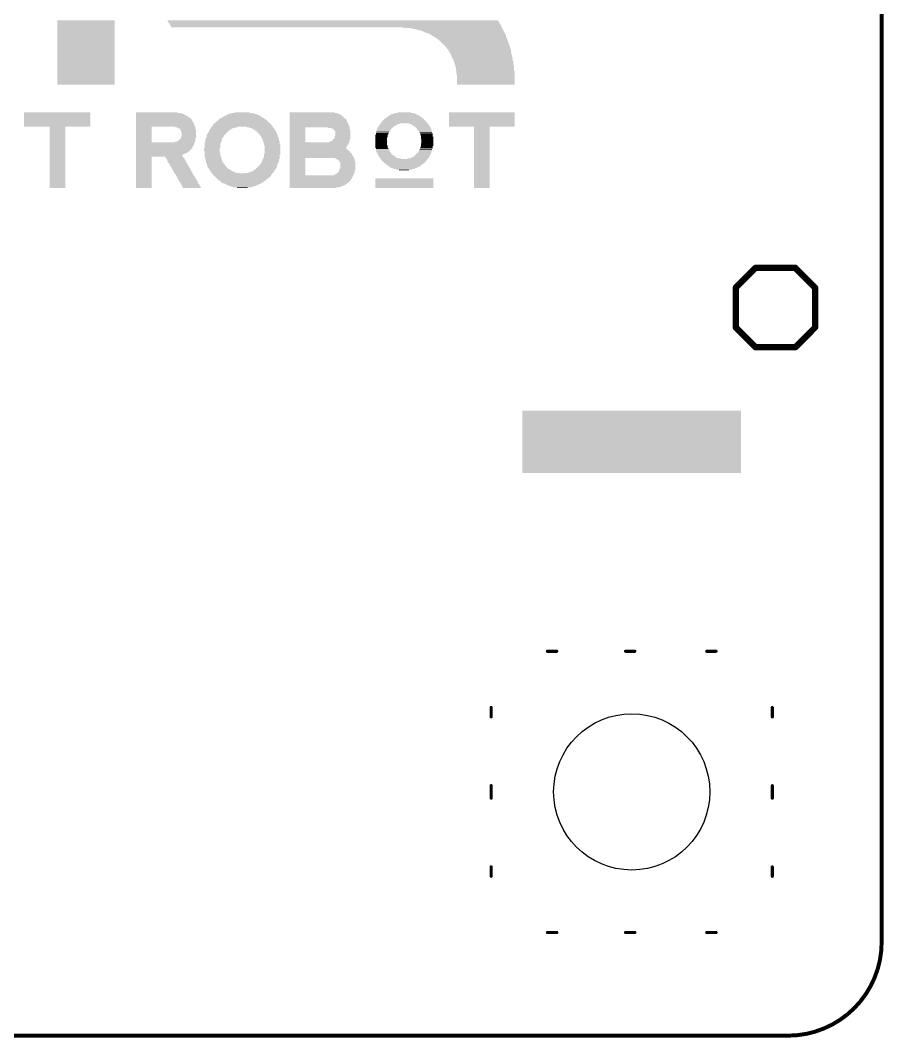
# Model space of a CAD drawing. Extents: x -0.1 to 54.1, y -0.1 to 65.1.
# Drawn here: x 26.43 to 54.06, y -0.06 to 32.49 of the extents above; entities that cross this region are included whole.
import ezdxf

# ---------------------------------------------------------------- set-up
doc = ezdxf.new("R2010")
doc.units = 0
doc.layers.add('20', color=31, linetype='CONTINUOUS')
doc.layers.add('21', color=253, linetype='CONTINUOUS')

# ---------------------------------------------------------------- blocks, each defined once
blk = doc.blocks.new('RECT')
blk.add_solid([(-0.5, -0.5), (0.5, -0.5), (-0.5, 0.5), (0.5, 0.5)])

msp = doc.modelspace()

# ---------------------------------------------------------------- linework, layer by layer
at = {"layer": '20', "const_width": 0.127}
for points in [[(54, 3), (54, 62)], [(3, 0), (51, 0)]]:
    msp.add_lwpolyline(points, dxfattribs=at)
at = {"layer": '20'}
for points, const_width in [([(51, 0, 0.4142), (54, 3)], 0.127), ([(54.0318, 3, 1), (53.9682, 3)], 0.0635), ([(53.9682, 3, 1), (54.0318, 3)], 0.0635), ([(51, 0.0318, 1), (51, -0.0318)], 0.0635), ([(51, -0.0318, 1), (51, 0.0318)], 0.0635)]:
    msp.add_lwpolyline(points, format="xyb", dxfattribs=dict(at, const_width=const_width))
msp.add_circle((46, 7.8), 2.5, dxfattribs=at)
at = {"layer": '21'}
for points, const_width in [([(49.965, 24.57), (49.33, 23.935)], 0.2032), ([(51.235, 24.57), (49.965, 24.57)], 0.2032), ([(51.87, 23.935), (51.235, 24.57)], 0.2032), ([(49.33, 23.935), (49.33, 22.665)], 0.2032), ([(51.87, 22.665), (51.87, 23.935)], 0.2032), ([(49.33, 22.665), (49.965, 22.03)], 0.2032), ([(51.235, 22.03), (51.87, 22.665)], 0.2032), ([(49.965, 22.03), (51.235, 22.03)], 0.2032), ([(43.6, 12.3), (43.3, 12.3)], 0.1), ([(46.1, 12.3), (45.8, 12.3)], 0.1), ([(48.7, 12.3), (48.4, 12.3)], 0.1), ([(41.5, 10.5), (41.5, 10.2)], 0.1), ([(50.5, 10.2), (50.5, 10.5)], 0.1), ([(41.5, 8), (41.5, 7.6)], 0.1), ([(50.5, 7.6), (50.5, 8)], 0.1), ([(41.5, 5.4), (41.5, 5.1)], 0.1), ([(50.5, 5.1), (50.5, 5.4)], 0.1), ([(43.3, 3.3), (43.6, 3.3)], 0.1), ([(45.8, 3.3), (46.1, 3.3)], 0.1), ([(48.7, 3.3), (48.4, 3.3)], 0.1)]:
    msp.add_lwpolyline(points, dxfattribs=dict(at, const_width=const_width))
for points, const_width in [([(49.965, 24.6208, 1), (49.965, 24.5192)], 0.1016), ([(50.0009, 24.5341, 1), (49.9291, 24.6059)], 0.1016), ([(51.2709, 24.6059, 1), (51.1991, 24.5341)], 0.1016), ([(51.235, 24.5192, 1), (51.235, 24.6208)], 0.1016), ([(49.3808, 23.935, 1), (49.2792, 23.935)], 0.1016), ([(49.2941, 23.9709, 1), (49.3659, 23.8991)], 0.1016), ([(51.9208, 23.935, 1), (51.8192, 23.935)], 0.1016), ([(51.8341, 23.8991, 1), (51.9059, 23.9709)], 0.1016), ([(49.3659, 22.7009, 1), (49.2941, 22.6291)], 0.1016), ([(49.2792, 22.665, 1), (49.3808, 22.665)], 0.1016), ([(51.8192, 22.665, 1), (51.9208, 22.665)], 0.1016), ([(51.9059, 22.6291, 1), (51.8341, 22.7009)], 0.1016), ([(49.965, 22.0808, 1), (49.965, 21.9792)], 0.1016), ([(49.9291, 21.9941, 1), (50.0009, 22.0659)], 0.1016), ([(51.1991, 22.0659, 1), (51.2709, 21.9941)], 0.1016), ([(51.235, 21.9792, 1), (51.235, 22.0808)], 0.1016), ([(43.3, 12.325, 1), (43.3, 12.275)], 0.05), ([(43.6, 12.275, 1), (43.6, 12.325)], 0.05), ([(45.8, 12.325, 1), (45.8, 12.275)], 0.05), ([(46.1, 12.275, 1), (46.1, 12.325)], 0.05), ([(48.4, 12.325, 1), (48.4, 12.275)], 0.05), ([(48.7, 12.275, 1), (48.7, 12.325)], 0.05), ([(41.525, 10.5, 1), (41.475, 10.5)], 0.05), ([(50.525, 10.5, 1), (50.475, 10.5)], 0.05), ([(41.475, 10.2, 1), (41.525, 10.2)], 0.05), ([(50.475, 10.2, 1), (50.525, 10.2)], 0.05), ([(41.525, 8, 1), (41.475, 8)], 0.05), ([(50.525, 8, 1), (50.475, 8)], 0.05), ([(41.475, 7.6, 1), (41.525, 7.6)], 0.05), ([(50.475, 7.6, 1), (50.525, 7.6)], 0.05), ([(41.525, 5.4, 1), (41.475, 5.4)], 0.05), ([(50.525, 5.4, 1), (50.475, 5.4)], 0.05), ([(41.475, 5.1, 1), (41.525, 5.1)], 0.05), ([(50.475, 5.1, 1), (50.525, 5.1)], 0.05), ([(43.3, 3.325, 1), (43.3, 3.275)], 0.05), ([(43.6, 3.275, 1), (43.6, 3.325)], 0.05), ([(45.8, 3.325, 1), (45.8, 3.275)], 0.05), ([(46.1, 3.275, 1), (46.1, 3.325)], 0.05), ([(48.4, 3.325, 1), (48.4, 3.275)], 0.05), ([(48.7, 3.275, 1), (48.7, 3.325)], 0.05)]:
    msp.add_lwpolyline(points, format="xyb", dxfattribs=dict(at, const_width=const_width))

# ---------------------------------------------------------------- block references
for p, xscale, yscale in [((28.53, 32.48), 1.84, 0.02), ((28.53, 32.46), 1.84, 0.02), ((28.53, 32.44), 1.84, 0.02), ((28.53, 32.42), 1.84, 0.02), ((28.53, 32.4), 1.84, 0.02), ((28.53, 32.38), 1.84, 0.02), ((28.53, 32.36), 1.84, 0.02), ((28.53, 32.34), 1.84, 0.02), ((28.53, 32.32), 1.84, 0.02), ((28.53, 32.3), 1.84, 0.02), ((28.53, 32.28), 1.84, 0.02), ((28.53, 32.26), 1.84, 0.02), ((28.53, 32.24), 1.84, 0.02), ((28.53, 32.22), 1.84, 0.02), ((36.43, 32.48), 10.56, 0.02), ((36.44, 32.46), 10.58, 0.02), ((36.46, 32.44), 10.58, 0.02), ((36.46, 32.42), 10.58, 0.02), ((36.48, 32.4), 10.58, 0.02), ((36.49, 32.38), 10.56, 0.02), ((36.5, 32.36), 10.58, 0.02), ((36.52, 32.34), 10.58, 0.02), ((36.52, 32.32), 10.58, 0.02), ((36.54, 32.3), 10.58, 0.02), ((36.54, 32.28), 10.58, 0.02), ((40.27, 32.26), 3.16, 0.02), ((40.37, 32.24), 2.96, 0.02), ((40.44, 32.22), 2.86, 0.02), ((28.53, 32.2), 1.84, 0.02), ((28.53, 32.18), 1.84, 0.02), ((28.53, 32.16), 1.84, 0.02), ((28.53, 32.14), 1.84, 0.02), ((28.53, 32.12), 1.84, 0.02), ((28.53, 32.1), 1.84, 0.02), ((28.53, 32.08), 1.84, 0.02), ((28.53, 32.06), 1.84, 0.02), ((28.53, 32.04), 1.84, 0.02), ((28.53, 32.02), 1.84, 0.02), ((28.53, 32), 1.84, 0.02), ((28.53, 31.98), 1.84, 0.02), ((28.53, 31.96), 1.84, 0.02), ((28.53, 31.94), 1.84, 0.02), ((28.53, 31.92), 1.84, 0.02), ((28.53, 31.9), 1.84, 0.02), ((40.48, 32.2), 2.78, 0.02), ((40.53, 32.18), 2.72, 0.02), ((40.57, 32.16), 2.64, 0.02), ((40.61, 32.14), 2.6, 0.02), ((40.63, 32.12), 2.56, 0.02), ((40.67, 32.1), 2.52, 0.02), ((40.69, 32.08), 2.48, 0.02), ((40.73, 32.06), 2.44, 0.02), ((40.75, 32.04), 2.4, 0.02), ((40.77, 32.02), 2.4, 0.02), ((40.79, 32), 2.36, 0.02), ((40.81, 31.98), 2.32, 0.02), ((40.84, 31.96), 2.3, 0.02), ((40.85, 31.94), 2.28, 0.02), ((40.88, 31.92), 2.26, 0.02), ((40.89, 31.9), 2.24, 0.02), ((28.53, 31.88), 1.84, 0.02), ((28.53, 31.86), 1.84, 0.02), ((28.53, 31.84), 1.84, 0.02), ((28.53, 31.82), 1.84, 0.02), ((28.53, 31.8), 1.84, 0.02), ((28.53, 31.78), 1.84, 0.02), ((28.53, 31.76), 1.84, 0.02), ((28.53, 31.74), 1.84, 0.02), ((28.53, 31.72), 1.84, 0.02), ((28.53, 31.7), 1.84, 0.02), ((28.53, 31.68), 1.84, 0.02), ((28.53, 31.66), 1.84, 0.02), ((28.53, 31.64), 1.84, 0.02), ((28.53, 31.62), 1.84, 0.02), ((28.53, 31.6), 1.84, 0.02), ((28.53, 31.58), 1.84, 0.02), ((40.9, 31.88), 2.22, 0.02), ((40.93, 31.86), 2.2, 0.02), ((40.94, 31.84), 2.18, 0.02), ((40.95, 31.82), 2.16, 0.02), ((40.97, 31.8), 2.16, 0.02), ((40.98, 31.78), 2.14, 0.02), ((40.99, 31.76), 2.12, 0.02), ((41.01, 31.74), 2.12, 0.02), ((41.02, 31.72), 2.1, 0.02), ((41.03, 31.7), 2.08, 0.02), ((41.05, 31.68), 2.08, 0.02), ((41.06, 31.66), 2.06, 0.02), ((41.07, 31.64), 2.04, 0.02), ((41.09, 31.62), 2.04, 0.02), ((41.1, 31.6), 2.02, 0.02), ((41.1, 31.58), 2.02, 0.02), ((28.53, 31.56), 1.84, 0.02), ((28.53, 31.54), 1.84, 0.02), ((28.53, 31.52), 1.84, 0.02), ((28.53, 31.5), 1.84, 0.02), ((28.53, 31.48), 1.84, 0.02), ((28.53, 31.46), 1.84, 0.02), ((28.53, 31.44), 1.84, 0.02), ((28.53, 31.42), 1.84, 0.02), ((28.53, 31.4), 1.84, 0.02), ((28.53, 31.38), 1.84, 0.02), ((28.53, 31.36), 1.84, 0.02), ((28.53, 31.34), 1.84, 0.02), ((28.53, 31.32), 1.84, 0.02), ((28.53, 31.3), 1.84, 0.02), ((28.53, 31.28), 1.84, 0.02), ((28.53, 31.26), 1.84, 0.02), ((41.12, 31.56), 2.02, 0.02), ((41.13, 31.54), 2, 0.02), ((41.13, 31.52), 2, 0.02), ((41.14, 31.5), 1.98, 0.02), ((41.16, 31.48), 1.98, 0.02), ((41.16, 31.46), 1.98, 0.02), ((41.17, 31.44), 1.96, 0.02), ((41.17, 31.42), 1.96, 0.02), ((41.18, 31.4), 1.94, 0.02), ((41.19, 31.38), 1.96, 0.02), ((41.2, 31.36), 1.94, 0.02), ((41.2, 31.34), 1.94, 0.02), ((41.21, 31.32), 1.92, 0.02), ((41.22, 31.3), 1.94, 0.02), ((41.23, 31.28), 1.92, 0.02), ((41.23, 31.26), 1.92, 0.02), ((28.53, 31.24), 1.84, 0.02), ((28.53, 31.22), 1.84, 0.02), ((28.53, 31.2), 1.84, 0.02), ((28.53, 31.18), 1.84, 0.02), ((28.53, 31.16), 1.84, 0.02), ((28.53, 31.14), 1.84, 0.02), ((28.53, 31.12), 1.84, 0.02), ((28.53, 31.1), 1.84, 0.02), ((28.53, 31.08), 1.84, 0.02), ((28.53, 31.06), 1.84, 0.02), ((28.53, 31.04), 1.84, 0.02), ((28.53, 31.02), 1.84, 0.02), ((28.53, 31), 1.84, 0.02), ((28.53, 30.98), 1.84, 0.02), ((28.53, 30.96), 1.84, 0.02), ((28.53, 30.94), 1.84, 0.02), ((28.53, 30.92), 1.84, 0.02), ((41.24, 31.24), 1.9, 0.02), ((41.24, 31.22), 1.9, 0.02), ((41.24, 31.2), 1.9, 0.02), ((41.26, 31.18), 1.9, 0.02), ((41.26, 31.16), 1.9, 0.02), ((41.26, 31.14), 1.9, 0.02), ((41.27, 31.12), 1.88, 0.02), ((41.27, 31.1), 1.88, 0.02), ((41.27, 31.08), 1.88, 0.02), ((41.28, 31.06), 1.86, 0.02), ((41.29, 31.04), 1.88, 0.02), ((41.29, 31.02), 1.88, 0.02), ((41.29, 31), 1.88, 0.02), ((41.3, 30.98), 1.86, 0.02), ((41.3, 30.96), 1.86, 0.02), ((41.3, 30.94), 1.86, 0.02), ((41.3, 30.92), 1.86, 0.02), ((28.53, 30.9), 1.84, 0.02), ((28.53, 30.88), 1.84, 0.02), ((28.53, 30.86), 1.84, 0.02), ((28.53, 30.84), 1.84, 0.02), ((28.53, 30.82), 1.84, 0.02), ((28.53, 30.8), 1.84, 0.02), ((28.53, 30.78), 1.84, 0.02), ((28.53, 30.76), 1.84, 0.02), ((28.53, 30.74), 1.84, 0.02), ((28.53, 30.72), 1.84, 0.02), ((28.53, 30.7), 1.84, 0.02), ((28.53, 30.68), 1.84, 0.02), ((28.53, 30.66), 1.84, 0.02), ((28.53, 30.64), 1.84, 0.02), ((28.53, 30.62), 1.84, 0.02), ((28.53, 30.6), 1.84, 0.02), ((41.3, 30.9), 1.86, 0.02), ((41.31, 30.88), 1.84, 0.02), ((41.32, 30.86), 1.86, 0.02), ((41.32, 30.84), 1.86, 0.02), ((41.32, 30.82), 1.86, 0.02), ((41.32, 30.8), 1.86, 0.02), ((41.32, 30.78), 1.86, 0.02), ((41.32, 30.76), 1.86, 0.02), ((41.33, 30.74), 1.84, 0.02), ((41.33, 30.72), 1.84, 0.02), ((41.33, 30.7), 1.84, 0.02), ((41.33, 30.68), 1.84, 0.02), ((41.33, 30.66), 1.84, 0.02), ((41.33, 30.64), 1.84, 0.02), ((41.33, 30.62), 1.84, 0.02), ((41.33, 30.6), 1.84, 0.02), ((28.53, 30.58), 1.84, 0.02), ((28.53, 30.56), 1.84, 0.02), ((28.53, 30.54), 1.84, 0.02), ((28.53, 30.52), 1.84, 0.02), ((28.53, 30.5), 1.84, 0.02), ((28.53, 30.48), 1.84, 0.02), ((28.53, 30.46), 1.84, 0.02), ((28.53, 30.44), 1.84, 0.02), ((41.33, 30.58), 1.84, 0.02), ((41.33, 30.56), 1.84, 0.02), ((41.33, 30.54), 1.84, 0.02), ((41.33, 30.52), 1.84, 0.02), ((41.33, 30.5), 1.84, 0.02), ((41.33, 30.48), 1.84, 0.02), ((41.33, 30.46), 1.84, 0.02), ((41.33, 30.44), 1.84, 0.02), ((27.61, 29.54), 2.12, 0.02), ((27.61, 29.52), 2.12, 0.02), ((27.61, 29.5), 2.12, 0.02), ((27.61, 29.48), 2.12, 0.02), ((27.61, 29.46), 2.12, 0.02), ((27.61, 29.44), 2.12, 0.02), ((27.61, 29.42), 2.12, 0.02), ((27.61, 29.4), 2.12, 0.02), ((27.61, 29.38), 2.12, 0.02), ((27.61, 29.36), 2.12, 0.02), ((27.61, 29.34), 2.12, 0.02), ((27.61, 29.32), 2.12, 0.02), ((27.61, 29.3), 2.12, 0.02), ((30.79, 29.54), 1.32, 0.02), ((30.84, 29.52), 1.42, 0.02), ((30.88, 29.5), 1.5, 0.02), ((30.9, 29.48), 1.54, 0.02), ((30.92, 29.46), 1.58, 0.02), ((30.94, 29.44), 1.62, 0.02), ((30.96, 29.42), 1.66, 0.02), ((30.97, 29.4), 1.68, 0.02), ((30.99, 29.38), 1.72, 0.02), ((31, 29.36), 1.74, 0.02), ((31.01, 29.34), 1.76, 0.02), ((31.02, 29.32), 1.78, 0.02), ((31.02, 29.3), 1.78, 0.02), ((33.54, 29.3), 1.54, 0.02), ((33.53, 29.32), 1.48, 0.02), ((33.53, 29.34), 1.44, 0.02), ((33.54, 29.36), 1.38, 0.02), ((33.53, 29.38), 1.32, 0.02), ((33.53, 29.4), 1.24, 0.02), ((33.54, 29.42), 1.18, 0.02), ((33.54, 29.44), 1.1, 0.02), ((33.54, 29.46), 1.02, 0.02), ((33.53, 29.48), 0.92, 0.02), ((33.53, 29.5), 0.8, 0.02), ((33.54, 29.52), 0.66, 0.02), ((33.53, 29.54), 0.48, 0.02), ((35.77, 29.54), 1.44, 0.02), ((35.81, 29.52), 1.52, 0.02), ((35.83, 29.5), 1.56, 0.02), ((35.85, 29.48), 1.6, 0.02), ((35.87, 29.46), 1.64, 0.02), ((35.89, 29.44), 1.68, 0.02), ((35.9, 29.42), 1.7, 0.02), ((35.91, 29.4), 1.72, 0.02), ((35.92, 29.38), 1.74, 0.02), ((35.93, 29.36), 1.76, 0.02), ((35.94, 29.34), 1.78, 0.02), ((35.95, 29.32), 1.8, 0.02), ((35.96, 29.3), 1.82, 0.02), ((38.71, 29.3), 1.32, 0.02), ((38.71, 29.32), 1.28, 0.02), ((38.71, 29.34), 1.24, 0.02), ((38.72, 29.36), 1.18, 0.02), ((38.72, 29.38), 1.14, 0.02), ((38.71, 29.4), 1.08, 0.02), ((38.72, 29.42), 1.02, 0.02), ((38.71, 29.44), 0.96, 0.02), ((38.71, 29.46), 0.88, 0.02), ((38.71, 29.48), 0.8, 0.02), ((38.72, 29.5), 0.7, 0.02), ((38.72, 29.52), 0.58, 0.02), ((38.72, 29.54), 0.42, 0.02), ((41.2, 29.54), 2.1, 0.02), ((41.2, 29.52), 2.1, 0.02), ((41.2, 29.5), 2.1, 0.02), ((41.2, 29.48), 2.1, 0.02), ((41.2, 29.46), 2.1, 0.02), ((41.2, 29.44), 2.1, 0.02), ((41.2, 29.42), 2.1, 0.02), ((41.2, 29.4), 2.1, 0.02), ((41.2, 29.38), 2.1, 0.02), ((41.2, 29.36), 2.1, 0.02), ((41.2, 29.34), 2.1, 0.02), ((41.2, 29.32), 2.1, 0.02), ((41.2, 29.3), 2.1, 0.02), ((27.61, 29.28), 2.12, 0.02), ((27.61, 29.26), 2.12, 0.02), ((27.61, 29.24), 2.12, 0.02), ((27.61, 29.22), 2.12, 0.02), ((27.61, 29.2), 2.12, 0.02), ((27.61, 29.18), 2.12, 0.02), ((27.61, 29.16), 2.12, 0.02), ((27.61, 29.14), 2.12, 0.02), ((27.61, 29.12), 2.12, 0.02), ((27.61, 29.1), 2.12, 0.02), ((27.62, 29.08), 0.5, 0.02), ((27.62, 29.06), 0.5, 0.02), ((27.62, 29.04), 0.5, 0.02), ((27.62, 29.02), 0.5, 0.02), ((27.62, 29), 0.5, 0.02), ((27.62, 28.98), 0.5, 0.02), ((31.03, 29.28), 1.8, 0.02), ((31.04, 29.26), 1.82, 0.02), ((31.04, 29.24), 1.82, 0.02), ((31.05, 29.22), 1.84, 0.02), ((31.06, 29.2), 1.86, 0.02), ((31.06, 29.18), 1.86, 0.02), ((31.06, 29.16), 1.86, 0.02), ((31.07, 29.14), 1.88, 0.02), ((31.07, 29.12), 1.88, 0.02), ((31.07, 29.1), 1.88, 0.02), ((30.38, 29.08), 0.5, 0.02), ((30.38, 29.06), 0.5, 0.02), ((30.38, 29.04), 0.5, 0.02), ((30.38, 29.02), 0.5, 0.02), ((30.38, 29), 0.5, 0.02), ((30.38, 28.98), 0.5, 0.02), ((31.71, 29.08), 0.64, 0.02), ((31.75, 29.06), 0.56, 0.02), ((31.76, 29.04), 0.54, 0.02), ((31.78, 29.02), 0.5, 0.02), ((31.79, 29), 0.48, 0.02), ((31.8, 28.98), 0.5, 0.02), ((32.83, 29), 0.68, 0.02), ((32.81, 28.98), 0.64, 0.02), ((32.86, 29.02), 0.7, 0.02), ((32.92, 29.06), 0.78, 0.02), ((32.89, 29.04), 0.72, 0.02), ((32.97, 29.08), 0.84, 0.02), ((33.54, 29.1), 1.94, 0.02), ((33.54, 29.12), 1.9, 0.02), ((33.53, 29.16), 1.84, 0.02), ((33.54, 29.14), 1.86, 0.02), ((33.53, 29.18), 1.8, 0.02), ((33.53, 29.2), 1.76, 0.02), ((33.53, 29.22), 1.72, 0.02), ((33.53, 29.24), 1.68, 0.02), ((33.53, 29.26), 1.64, 0.02), ((33.54, 29.28), 1.58, 0.02), ((34.09, 29.08), 0.84, 0.02), ((34.15, 29.06), 0.76, 0.02), ((34.18, 29.04), 0.74, 0.02), ((34.21, 29.02), 0.68, 0.02), ((34.23, 29), 0.68, 0.02), ((34.26, 28.98), 0.66, 0.02), ((35.96, 29.28), 1.82, 0.02), ((35.97, 29.26), 1.84, 0.02), ((35.97, 29.24), 1.84, 0.02), ((35.98, 29.22), 1.86, 0.02), ((35.98, 29.2), 1.86, 0.02), ((35.99, 29.18), 1.88, 0.02), ((35.99, 29.16), 1.88, 0.02), ((36, 29.14), 1.9, 0.02), ((36, 29.12), 1.9, 0.02), ((36, 29.1), 1.9, 0.02), ((36.01, 29.08), 1.92, 0.02), ((35.3, 29.06), 0.5, 0.02), ((35.3, 29.04), 0.5, 0.02), ((35.3, 29.02), 0.5, 0.02), ((35.3, 29), 0.5, 0.02), ((35.3, 28.98), 0.5, 0.02), ((36.62, 29.06), 0.7, 0.02), ((36.67, 29.04), 0.6, 0.02), ((36.7, 29.02), 0.54, 0.02), ((36.71, 29), 0.52, 0.02), ((36.73, 28.98), 0.52, 0.02), ((38.08, 29.02), 0.46, 0.02), ((38.07, 29), 0.44, 0.02), ((38.06, 28.98), 0.42, 0.02), ((38.11, 29.06), 0.48, 0.02), ((38.1, 29.04), 0.46, 0.02), ((38.14, 29.1), 0.5, 0.02), ((38.13, 29.08), 0.48, 0.02), ((38.17, 29.12), 0.52, 0.02), ((38.22, 29.16), 0.58, 0.02), ((38.2, 29.14), 0.54, 0.02), ((38.26, 29.18), 0.62, 0.02), ((38.72, 29.2), 1.5, 0.02), ((38.71, 29.24), 1.44, 0.02), ((38.72, 29.22), 1.46, 0.02), ((38.71, 29.26), 1.4, 0.02), ((38.71, 29.28), 1.36, 0.02), ((39.17, 29.18), 0.6, 0.02), ((39.21, 29.16), 0.56, 0.02), ((39.24, 29.14), 0.54, 0.02), ((39.26, 29.12), 0.5, 0.02), ((39.28, 29.1), 0.5, 0.02), ((39.31, 29.08), 0.48, 0.02), ((39.32, 29.06), 0.46, 0.02), ((39.34, 29.04), 0.46, 0.02), ((39.35, 29.02), 0.44, 0.02), ((39.36, 29), 0.46, 0.02), ((39.37, 28.98), 0.44, 0.02), ((41.2, 29.28), 2.1, 0.02), ((41.2, 29.26), 2.1, 0.02), ((41.2, 29.24), 2.1, 0.02), ((41.2, 29.22), 2.1, 0.02), ((41.2, 29.2), 2.1, 0.02), ((41.2, 29.18), 2.1, 0.02), ((41.2, 29.16), 2.1, 0.02), ((41.2, 29.14), 2.1, 0.02), ((41.2, 29.12), 2.1, 0.02), ((41.2, 29.1), 2.1, 0.02), ((41.2, 29.08), 0.5, 0.02), ((41.2, 29.06), 0.5, 0.02), ((41.2, 29.04), 0.5, 0.02), ((41.2, 29.02), 0.5, 0.02), ((41.2, 29), 0.5, 0.02), ((41.2, 28.98), 0.5, 0.02), ((27.62, 28.96), 0.5, 0.02), ((27.62, 28.94), 0.5, 0.02), ((27.62, 28.92), 0.5, 0.02), ((27.62, 28.9), 0.5, 0.02), ((27.62, 28.88), 0.5, 0.02), ((27.62, 28.86), 0.5, 0.02), ((27.62, 28.84), 0.5, 0.02), ((27.62, 28.82), 0.5, 0.02), ((27.62, 28.8), 0.5, 0.02), ((27.62, 28.78), 0.5, 0.02), ((27.62, 28.76), 0.5, 0.02), ((27.62, 28.74), 0.5, 0.02), ((27.62, 28.72), 0.5, 0.02), ((27.62, 28.7), 0.5, 0.02), ((27.62, 28.68), 0.5, 0.02), ((27.62, 28.66), 0.5, 0.02), ((27.62, 28.64), 0.5, 0.02), ((30.38, 28.96), 0.5, 0.02), ((30.38, 28.94), 0.5, 0.02), ((30.38, 28.92), 0.5, 0.02), ((30.38, 28.9), 0.5, 0.02), ((30.38, 28.88), 0.5, 0.02), ((30.38, 28.86), 0.5, 0.02), ((30.38, 28.84), 0.5, 0.02), ((30.38, 28.82), 0.5, 0.02), ((30.38, 28.8), 0.5, 0.02), ((30.38, 28.78), 0.5, 0.02), ((30.38, 28.76), 0.5, 0.02), ((30.38, 28.74), 0.5, 0.02), ((30.38, 28.72), 0.5, 0.02), ((30.38, 28.7), 0.5, 0.02), ((30.38, 28.68), 0.5, 0.02), ((30.38, 28.66), 0.5, 0.02), ((30.38, 28.64), 0.5, 0.02), ((31.76, 28.64), 0.54, 0.02), ((31.77, 28.66), 0.52, 0.02), ((31.78, 28.68), 0.5, 0.02), ((31.79, 28.7), 0.48, 0.02), ((31.81, 28.96), 0.48, 0.02), ((31.81, 28.94), 0.48, 0.02), ((31.81, 28.76), 0.48, 0.02), ((31.81, 28.74), 0.48, 0.02), ((31.81, 28.72), 0.48, 0.02), ((31.82, 28.92), 0.46, 0.02), ((31.82, 28.9), 0.46, 0.02), ((31.82, 28.88), 0.46, 0.02), ((31.82, 28.86), 0.46, 0.02), ((31.82, 28.84), 0.46, 0.02), ((31.82, 28.82), 0.46, 0.02), ((31.82, 28.8), 0.46, 0.02), ((31.82, 28.78), 0.46, 0.02), ((32.62, 28.68), 0.54, 0.02), ((32.61, 28.66), 0.52, 0.02), ((32.61, 28.64), 0.52, 0.02), ((32.64, 28.74), 0.54, 0.02), ((32.64, 28.72), 0.54, 0.02), ((32.63, 28.7), 0.52, 0.02), ((32.67, 28.8), 0.56, 0.02), ((32.67, 28.78), 0.56, 0.02), ((32.66, 28.76), 0.54, 0.02), ((32.7, 28.84), 0.58, 0.02), ((32.69, 28.82), 0.56, 0.02), ((32.72, 28.88), 0.58, 0.02), ((32.72, 28.86), 0.58, 0.02), ((32.76, 28.92), 0.62, 0.02), ((32.74, 28.9), 0.58, 0.02), ((32.79, 28.96), 0.64, 0.02), ((32.78, 28.94), 0.62, 0.02), ((34.27, 28.96), 0.64, 0.02), ((34.3, 28.94), 0.62, 0.02), ((34.31, 28.92), 0.6, 0.02), ((34.33, 28.9), 0.6, 0.02), ((34.34, 28.88), 0.58, 0.02), ((34.36, 28.86), 0.58, 0.02), ((34.37, 28.84), 0.56, 0.02), ((34.38, 28.82), 0.58, 0.02), ((34.39, 28.8), 0.56, 0.02), ((34.4, 28.78), 0.54, 0.02), ((34.41, 28.76), 0.56, 0.02), ((34.42, 28.74), 0.54, 0.02), ((34.43, 28.72), 0.52, 0.02), ((34.44, 28.7), 0.54, 0.02), ((34.45, 28.68), 0.52, 0.02), ((34.45, 28.66), 0.52, 0.02), ((34.45, 28.64), 0.52, 0.02), ((35.3, 28.96), 0.5, 0.02), ((35.3, 28.94), 0.5, 0.02), ((35.3, 28.92), 0.5, 0.02), ((35.3, 28.9), 0.5, 0.02), ((35.3, 28.88), 0.5, 0.02), ((35.3, 28.86), 0.5, 0.02), ((35.3, 28.84), 0.5, 0.02), ((35.3, 28.82), 0.5, 0.02), ((35.3, 28.8), 0.5, 0.02), ((35.3, 28.78), 0.5, 0.02), ((35.3, 28.76), 0.5, 0.02), ((35.3, 28.74), 0.5, 0.02), ((35.3, 28.72), 0.5, 0.02), ((35.3, 28.7), 0.5, 0.02), ((35.3, 28.68), 0.5, 0.02), ((35.3, 28.66), 0.5, 0.02), ((35.3, 28.64), 0.5, 0.02), ((36.69, 28.64), 0.56, 0.02), ((36.7, 28.66), 0.54, 0.02), ((36.71, 28.68), 0.52, 0.02), ((36.73, 28.72), 0.52, 0.02), ((36.73, 28.7), 0.52, 0.02), ((36.74, 28.96), 0.5, 0.02), ((36.74, 28.78), 0.5, 0.02), ((36.74, 28.76), 0.5, 0.02), ((36.74, 28.74), 0.5, 0.02), ((36.75, 28.94), 0.48, 0.02), ((36.75, 28.92), 0.48, 0.02), ((36.75, 28.9), 0.48, 0.02), ((36.75, 28.88), 0.48, 0.02), ((36.75, 28.86), 0.48, 0.02), ((36.75, 28.84), 0.48, 0.02), ((36.75, 28.82), 0.48, 0.02), ((36.75, 28.8), 0.48, 0.02), ((37.99, 28.82), 0.4, 0.02), ((37.99, 28.8), 0.4, 0.02), ((37.99, 28.78), 0.4, 0.02), ((37.99, 28.76), 0.4, 0.02), ((37.98, 28.74), 0.38, 0.02), ((37.98, 28.72), 0.38, 0.02), ((37.98, 28.7), 0.38, 0.02), ((37.98, 28.68), 0.38, 0.02), ((37.98, 28.66), 0.38, 0.02), ((37.98, 28.64), 0.38, 0.02), ((38.02, 28.9), 0.42, 0.02), ((38.01, 28.88), 0.4, 0.02), ((38.01, 28.86), 0.4, 0.02), ((38.01, 28.84), 0.4, 0.02), ((38.05, 28.96), 0.44, 0.02), ((38.04, 28.94), 0.42, 0.02), ((38.03, 28.92), 0.4, 0.02), ((39.38, 28.96), 0.42, 0.02), ((39.4, 28.94), 0.42, 0.02), ((39.4, 28.92), 0.42, 0.02), ((39.41, 28.9), 0.4, 0.02), ((39.42, 28.88), 0.42, 0.02), ((39.43, 28.86), 0.4, 0.02), ((39.43, 28.84), 0.4, 0.02), ((39.43, 28.82), 0.4, 0.02), ((39.44, 28.8), 0.38, 0.02), ((39.44, 28.78), 0.38, 0.02), ((39.45, 28.76), 0.4, 0.02), ((39.45, 28.74), 0.4, 0.02), ((39.45, 28.72), 0.4, 0.02), ((39.45, 28.7), 0.4, 0.02), ((39.46, 28.68), 0.38, 0.02), ((39.46, 28.66), 0.38, 0.02), ((39.46, 28.64), 0.38, 0.02), ((41.2, 28.96), 0.5, 0.02), ((41.2, 28.94), 0.5, 0.02), ((41.2, 28.92), 0.5, 0.02), ((41.2, 28.9), 0.5, 0.02), ((41.2, 28.88), 0.5, 0.02), ((41.2, 28.86), 0.5, 0.02), ((41.2, 28.84), 0.5, 0.02), ((41.2, 28.82), 0.5, 0.02), ((41.2, 28.8), 0.5, 0.02), ((41.2, 28.78), 0.5, 0.02), ((41.2, 28.76), 0.5, 0.02), ((41.2, 28.74), 0.5, 0.02), ((41.2, 28.72), 0.5, 0.02), ((41.2, 28.7), 0.5, 0.02), ((41.2, 28.68), 0.5, 0.02), ((41.2, 28.66), 0.5, 0.02), ((41.2, 28.64), 0.5, 0.02), ((27.62, 28.62), 0.5, 0.02), ((27.62, 28.6), 0.5, 0.02), ((27.62, 28.58), 0.5, 0.02), ((27.62, 28.56), 0.5, 0.02), ((27.62, 28.54), 0.5, 0.02), ((27.62, 28.52), 0.5, 0.02), ((27.62, 28.5), 0.5, 0.02), ((27.62, 28.48), 0.5, 0.02), ((27.62, 28.46), 0.5, 0.02), ((27.62, 28.44), 0.5, 0.02), ((27.62, 28.42), 0.5, 0.02), ((27.62, 28.4), 0.5, 0.02), ((27.62, 28.38), 0.5, 0.02), ((27.62, 28.36), 0.5, 0.02), ((27.62, 28.34), 0.5, 0.02), ((27.62, 28.32), 0.5, 0.02), ((30.38, 28.62), 0.5, 0.02), ((30.38, 28.6), 0.5, 0.02), ((31.07, 28.58), 1.88, 0.02), ((31.07, 28.56), 1.88, 0.02), ((31.06, 28.54), 1.86, 0.02), ((31.06, 28.52), 1.86, 0.02), ((31.06, 28.5), 1.86, 0.02), ((31.05, 28.48), 1.84, 0.02), ((31.04, 28.46), 1.82, 0.02), ((31.04, 28.44), 1.82, 0.02), ((31.03, 28.42), 1.8, 0.02), ((31.03, 28.4), 1.8, 0.02), ((31.02, 28.38), 1.78, 0.02), ((31.01, 28.36), 1.76, 0.02), ((31, 28.34), 1.74, 0.02), ((30.99, 28.32), 1.72, 0.02), ((31.69, 28.6), 0.64, 0.02), ((31.74, 28.62), 0.58, 0.02), ((32.56, 28.38), 0.5, 0.02), ((32.56, 28.36), 0.5, 0.02), ((32.56, 28.34), 0.5, 0.02), ((32.56, 28.32), 0.5, 0.02), ((32.59, 28.58), 0.52, 0.02), ((32.59, 28.56), 0.52, 0.02), ((32.58, 28.54), 0.5, 0.02), ((32.58, 28.52), 0.5, 0.02), ((32.58, 28.5), 0.5, 0.02), ((32.58, 28.48), 0.5, 0.02), ((32.58, 28.46), 0.5, 0.02), ((32.58, 28.44), 0.5, 0.02), ((32.58, 28.42), 0.5, 0.02), ((32.57, 28.4), 0.48, 0.02), ((32.61, 28.62), 0.52, 0.02), ((32.6, 28.6), 0.5, 0.02), ((34.47, 28.62), 0.52, 0.02), ((34.47, 28.6), 0.52, 0.02), ((34.47, 28.58), 0.52, 0.02), ((34.48, 28.56), 0.5, 0.02), ((34.48, 28.54), 0.5, 0.02), ((34.48, 28.52), 0.5, 0.02), ((34.49, 28.5), 0.52, 0.02), ((34.5, 28.48), 0.5, 0.02), ((34.5, 28.46), 0.5, 0.02), ((34.5, 28.44), 0.5, 0.02), ((34.5, 28.42), 0.5, 0.02), ((34.5, 28.4), 0.5, 0.02), ((34.5, 28.38), 0.5, 0.02), ((34.5, 28.36), 0.5, 0.02), ((34.5, 28.34), 0.5, 0.02), ((34.5, 28.32), 0.5, 0.02), ((35.3, 28.62), 0.5, 0.02), ((35.3, 28.6), 0.5, 0.02), ((36, 28.58), 1.9, 0.02), ((36, 28.56), 1.9, 0.02), ((35.99, 28.54), 1.88, 0.02), ((35.99, 28.52), 1.88, 0.02), ((35.98, 28.5), 1.86, 0.02), ((35.97, 28.48), 1.84, 0.02), ((35.97, 28.46), 1.84, 0.02), ((35.96, 28.44), 1.82, 0.02), ((35.95, 28.42), 1.8, 0.02), ((35.95, 28.4), 1.8, 0.02), ((35.96, 28.38), 1.82, 0.02), ((35.97, 28.36), 1.84, 0.02), ((35.98, 28.34), 1.86, 0.02), ((36, 28.32), 1.9, 0.02), ((36.63, 28.6), 0.64, 0.02), ((36.67, 28.62), 0.6, 0.02), ((37.98, 28.62), 0.38, 0.02), ((37.98, 28.6), 0.38, 0.02), ((37.98, 28.58), 0.38, 0.02), ((37.98, 28.56), 0.38, 0.02), ((37.98, 28.54), 0.38, 0.02), ((37.98, 28.52), 0.38, 0.02), ((37.98, 28.5), 0.38, 0.02), ((37.99, 28.48), 0.4, 0.02), ((37.99, 28.46), 0.4, 0.02), ((37.99, 28.44), 0.4, 0.02), ((37.99, 28.42), 0.4, 0.02), ((38.01, 28.4), 0.4, 0.02), ((38.01, 28.38), 0.4, 0.02), ((38.02, 28.36), 0.42, 0.02), ((38.02, 28.34), 0.42, 0.02), ((38.04, 28.32), 0.42, 0.02), ((39.4, 28.34), 0.42, 0.02), ((39.4, 28.32), 0.42, 0.02), ((39.42, 28.38), 0.42, 0.02), ((39.41, 28.36), 0.4, 0.02), ((39.43, 28.44), 0.4, 0.02), ((39.43, 28.42), 0.4, 0.02), ((39.43, 28.4), 0.4, 0.02), ((39.45, 28.54), 0.4, 0.02), ((39.45, 28.52), 0.4, 0.02), ((39.45, 28.5), 0.4, 0.02), ((39.45, 28.48), 0.4, 0.02), ((39.44, 28.46), 0.38, 0.02), ((39.46, 28.62), 0.38, 0.02), ((39.46, 28.6), 0.38, 0.02), ((39.46, 28.58), 0.38, 0.02), ((39.46, 28.56), 0.38, 0.02), ((41.2, 28.62), 0.5, 0.02), ((41.2, 28.6), 0.5, 0.02), ((41.2, 28.58), 0.5, 0.02), ((41.2, 28.56), 0.5, 0.02), ((41.2, 28.54), 0.5, 0.02), ((41.2, 28.52), 0.5, 0.02), ((41.2, 28.5), 0.5, 0.02), ((41.2, 28.48), 0.5, 0.02), ((41.2, 28.46), 0.5, 0.02), ((41.2, 28.44), 0.5, 0.02), ((41.2, 28.42), 0.5, 0.02), ((41.2, 28.4), 0.5, 0.02), ((41.2, 28.38), 0.5, 0.02), ((41.2, 28.36), 0.5, 0.02), ((41.2, 28.34), 0.5, 0.02), ((41.2, 28.32), 0.5, 0.02), ((27.62, 28.3), 0.5, 0.02), ((27.62, 28.28), 0.5, 0.02), ((27.62, 28.26), 0.5, 0.02), ((27.62, 28.24), 0.5, 0.02), ((27.62, 28.22), 0.5, 0.02), ((27.62, 28.2), 0.5, 0.02), ((27.62, 28.18), 0.5, 0.02), ((27.62, 28.16), 0.5, 0.02), ((27.62, 28.14), 0.5, 0.02), ((27.62, 28.12), 0.5, 0.02), ((27.62, 28.1), 0.5, 0.02), ((27.62, 28.08), 0.5, 0.02), ((27.62, 28.06), 0.5, 0.02), ((27.62, 28.04), 0.5, 0.02), ((27.62, 28.02), 0.5, 0.02), ((27.62, 28), 0.5, 0.02), ((30.98, 28.3), 1.7, 0.02), ((30.96, 28.28), 1.66, 0.02), ((30.95, 28.26), 1.64, 0.02), ((30.93, 28.24), 1.6, 0.02), ((30.91, 28.22), 1.56, 0.02), ((30.89, 28.2), 1.52, 0.02), ((30.87, 28.18), 1.48, 0.02), ((30.88, 28.16), 1.5, 0.02), ((30.88, 28.14), 1.5, 0.02), ((30.38, 28.12), 0.5, 0.02), ((30.38, 28.1), 0.5, 0.02), ((30.38, 28.08), 0.5, 0.02), ((30.38, 28.06), 0.5, 0.02), ((30.38, 28.04), 0.5, 0.02), ((30.38, 28.02), 0.5, 0.02), ((30.38, 28), 0.5, 0.02), ((31.36, 28.12), 0.58, 0.02), ((31.36, 28.1), 0.58, 0.02), ((31.38, 28.08), 0.58, 0.02), ((31.4, 28.06), 0.58, 0.02), ((31.4, 28.04), 0.58, 0.02), ((31.42, 28.02), 0.58, 0.02), ((31.42, 28), 0.58, 0.02), ((32.57, 28.3), 0.48, 0.02), ((32.57, 28.28), 0.48, 0.02), ((32.58, 28.26), 0.5, 0.02), ((32.58, 28.24), 0.5, 0.02), ((32.58, 28.22), 0.5, 0.02), ((32.58, 28.2), 0.5, 0.02), ((32.58, 28.18), 0.5, 0.02), ((32.58, 28.16), 0.5, 0.02), ((32.59, 28.14), 0.52, 0.02), ((32.59, 28.12), 0.52, 0.02), ((32.6, 28.1), 0.5, 0.02), ((32.6, 28.08), 0.5, 0.02), ((32.61, 28.06), 0.52, 0.02), ((32.61, 28.04), 0.52, 0.02), ((32.62, 28.02), 0.54, 0.02), ((32.63, 28), 0.52, 0.02), ((34.44, 28), 0.54, 0.02), ((34.45, 28.04), 0.52, 0.02), ((34.45, 28.02), 0.52, 0.02), ((34.47, 28.1), 0.52, 0.02), ((34.47, 28.08), 0.52, 0.02), ((34.47, 28.06), 0.52, 0.02), ((34.49, 28.2), 0.52, 0.02), ((34.48, 28.18), 0.5, 0.02), ((34.48, 28.16), 0.5, 0.02), ((34.48, 28.14), 0.5, 0.02), ((34.48, 28.12), 0.5, 0.02), ((34.5, 28.3), 0.5, 0.02), ((34.5, 28.28), 0.5, 0.02), ((34.5, 28.26), 0.5, 0.02), ((34.5, 28.24), 0.5, 0.02), ((34.5, 28.22), 0.5, 0.02), ((36.01, 28.3), 1.92, 0.02), ((36.02, 28.28), 1.94, 0.02), ((36.02, 28.26), 1.94, 0.02), ((36.03, 28.24), 1.96, 0.02), ((36.04, 28.22), 1.98, 0.02), ((36.05, 28.2), 2, 0.02), ((36.05, 28.18), 2, 0.02), ((36.06, 28.16), 2.02, 0.02), ((36.07, 28.14), 2.04, 0.02), ((36.07, 28.12), 2.04, 0.02), ((36.08, 28.1), 2.06, 0.02), ((35.3, 28.08), 0.5, 0.02), ((35.3, 28.06), 0.5, 0.02), ((35.3, 28.04), 0.5, 0.02), ((35.3, 28.02), 0.5, 0.02), ((35.3, 28), 0.5, 0.02), ((36.79, 28.08), 0.64, 0.02), ((36.82, 28.06), 0.58, 0.02), ((36.85, 28.04), 0.56, 0.02), ((36.87, 28.02), 0.52, 0.02), ((36.88, 28), 0.5, 0.02), ((38.04, 28.3), 0.42, 0.02), ((38.05, 28.28), 0.44, 0.02), ((38.07, 28.26), 0.44, 0.02), ((38.07, 28.24), 0.44, 0.02), ((38.09, 28.22), 0.44, 0.02), ((38.1, 28.2), 0.46, 0.02), ((38.12, 28.18), 0.46, 0.02), ((38.14, 28.16), 0.5, 0.02), ((38.16, 28.14), 0.5, 0.02), ((38.18, 28.12), 0.54, 0.02), ((38.2, 28.1), 0.54, 0.02), ((38.24, 28.08), 0.58, 0.02), ((38.28, 28.06), 0.66, 0.02), ((38.71, 28.04), 1.48, 0.02), ((38.72, 28.02), 1.46, 0.02), ((38.72, 28), 1.42, 0.02), ((39.15, 28.06), 0.64, 0.02), ((39.2, 28.08), 0.58, 0.02), ((39.23, 28.1), 0.56, 0.02), ((39.25, 28.12), 0.52, 0.02), ((39.28, 28.14), 0.5, 0.02), ((39.29, 28.16), 0.48, 0.02), ((39.31, 28.18), 0.48, 0.02), ((39.32, 28.2), 0.46, 0.02), ((39.34, 28.22), 0.46, 0.02), ((39.35, 28.24), 0.44, 0.02), ((39.37, 28.26), 0.44, 0.02), ((39.38, 28.3), 0.42, 0.02), ((39.38, 28.28), 0.42, 0.02), ((41.2, 28.3), 0.5, 0.02), ((41.2, 28.28), 0.5, 0.02), ((41.2, 28.26), 0.5, 0.02), ((41.2, 28.24), 0.5, 0.02), ((41.2, 28.22), 0.5, 0.02), ((41.2, 28.2), 0.5, 0.02), ((41.2, 28.18), 0.5, 0.02), ((41.2, 28.16), 0.5, 0.02), ((41.2, 28.14), 0.5, 0.02), ((41.2, 28.12), 0.5, 0.02), ((41.2, 28.1), 0.5, 0.02), ((41.2, 28.08), 0.5, 0.02), ((41.2, 28.06), 0.5, 0.02), ((41.2, 28.04), 0.5, 0.02), ((41.2, 28.02), 0.5, 0.02), ((41.2, 28), 0.5, 0.02), ((27.62, 27.98), 0.5, 0.02), ((27.62, 27.96), 0.5, 0.02), ((27.62, 27.94), 0.5, 0.02), ((27.62, 27.92), 0.5, 0.02), ((27.62, 27.9), 0.5, 0.02), ((27.62, 27.88), 0.5, 0.02), ((27.62, 27.86), 0.5, 0.02), ((27.62, 27.84), 0.5, 0.02), ((27.62, 27.82), 0.5, 0.02), ((27.62, 27.8), 0.5, 0.02), ((27.62, 27.78), 0.5, 0.02), ((27.62, 27.76), 0.5, 0.02), ((27.62, 27.74), 0.5, 0.02), ((27.62, 27.72), 0.5, 0.02), ((27.62, 27.7), 0.5, 0.02), ((27.62, 27.68), 0.5, 0.02), ((30.38, 27.98), 0.5, 0.02), ((30.38, 27.96), 0.5, 0.02), ((30.38, 27.94), 0.5, 0.02), ((30.38, 27.92), 0.5, 0.02), ((30.38, 27.9), 0.5, 0.02), ((30.38, 27.88), 0.5, 0.02), ((30.38, 27.86), 0.5, 0.02), ((30.38, 27.84), 0.5, 0.02), ((30.38, 27.82), 0.5, 0.02), ((30.38, 27.8), 0.5, 0.02), ((30.38, 27.78), 0.5, 0.02), ((30.38, 27.76), 0.5, 0.02), ((30.38, 27.74), 0.5, 0.02), ((30.38, 27.72), 0.5, 0.02), ((30.38, 27.7), 0.5, 0.02), ((30.38, 27.68), 0.5, 0.02), ((31.44, 27.98), 0.58, 0.02), ((31.44, 27.96), 0.58, 0.02), ((31.46, 27.94), 0.58, 0.02), ((31.48, 27.92), 0.58, 0.02), ((31.48, 27.9), 0.58, 0.02), ((31.5, 27.88), 0.58, 0.02), ((31.5, 27.86), 0.58, 0.02), ((31.52, 27.84), 0.58, 0.02), ((31.52, 27.82), 0.58, 0.02), ((31.54, 27.8), 0.58, 0.02), ((31.56, 27.78), 0.58, 0.02), ((31.56, 27.76), 0.58, 0.02), ((31.58, 27.74), 0.58, 0.02), ((31.58, 27.72), 0.58, 0.02), ((31.6, 27.7), 0.58, 0.02), ((31.61, 27.68), 0.56, 0.02), ((32.63, 27.98), 0.52, 0.02), ((32.64, 27.96), 0.54, 0.02), ((32.65, 27.94), 0.56, 0.02), ((32.66, 27.92), 0.54, 0.02), ((32.67, 27.9), 0.56, 0.02), ((32.69, 27.88), 0.56, 0.02), ((32.69, 27.86), 0.56, 0.02), ((32.7, 27.84), 0.58, 0.02), ((32.72, 27.82), 0.58, 0.02), ((32.73, 27.8), 0.6, 0.02), ((32.75, 27.78), 0.6, 0.02), ((32.76, 27.76), 0.62, 0.02), ((32.78, 27.74), 0.62, 0.02), ((32.8, 27.72), 0.66, 0.02), ((32.82, 27.7), 0.66, 0.02), ((32.85, 27.68), 0.68, 0.02), ((34.23, 27.68), 0.68, 0.02), ((34.24, 27.7), 0.66, 0.02), ((34.27, 27.72), 0.64, 0.02), ((34.29, 27.74), 0.64, 0.02), ((34.3, 27.76), 0.62, 0.02), ((34.32, 27.78), 0.62, 0.02), ((34.33, 27.8), 0.6, 0.02), ((34.35, 27.82), 0.6, 0.02), ((34.36, 27.84), 0.58, 0.02), ((34.37, 27.86), 0.56, 0.02), ((34.39, 27.88), 0.56, 0.02), ((34.41, 27.92), 0.56, 0.02), ((34.4, 27.9), 0.54, 0.02), ((34.42, 27.96), 0.54, 0.02), ((34.42, 27.94), 0.54, 0.02), ((34.44, 27.98), 0.54, 0.02), ((35.3, 27.98), 0.5, 0.02), ((35.3, 27.96), 0.5, 0.02), ((35.3, 27.94), 0.5, 0.02), ((35.3, 27.92), 0.5, 0.02), ((35.3, 27.9), 0.5, 0.02), ((35.3, 27.88), 0.5, 0.02), ((35.3, 27.86), 0.5, 0.02), ((35.3, 27.84), 0.5, 0.02), ((35.3, 27.82), 0.5, 0.02), ((35.3, 27.8), 0.5, 0.02), ((35.3, 27.78), 0.5, 0.02), ((35.3, 27.76), 0.5, 0.02), ((35.3, 27.74), 0.5, 0.02), ((35.3, 27.72), 0.5, 0.02), ((35.3, 27.7), 0.5, 0.02), ((35.3, 27.68), 0.5, 0.02), ((36.89, 27.98), 0.52, 0.02), ((36.88, 27.68), 0.5, 0.02), ((36.9, 27.96), 0.5, 0.02), ((36.9, 27.74), 0.5, 0.02), ((36.9, 27.72), 0.5, 0.02), ((36.9, 27.7), 0.5, 0.02), ((36.91, 27.94), 0.48, 0.02), ((36.91, 27.92), 0.48, 0.02), ((36.91, 27.9), 0.48, 0.02), ((36.91, 27.88), 0.48, 0.02), ((36.91, 27.86), 0.48, 0.02), ((36.91, 27.84), 0.48, 0.02), ((36.91, 27.82), 0.48, 0.02), ((36.91, 27.8), 0.48, 0.02), ((36.91, 27.78), 0.48, 0.02), ((36.91, 27.76), 0.48, 0.02), ((38.72, 27.98), 1.38, 0.02), ((38.72, 27.96), 1.34, 0.02), ((38.72, 27.94), 1.3, 0.02), ((38.72, 27.92), 1.26, 0.02), ((38.72, 27.9), 1.22, 0.02), ((38.71, 27.88), 1.16, 0.02), ((38.72, 27.86), 1.1, 0.02), ((38.72, 27.84), 1.06, 0.02), ((38.72, 27.82), 0.98, 0.02), ((38.71, 27.8), 0.92, 0.02), ((38.71, 27.78), 0.84, 0.02), ((38.71, 27.76), 0.76, 0.02), ((38.72, 27.74), 0.66, 0.02), ((38.71, 27.72), 0.52, 0.02), ((38.71, 27.7), 0.32, 0.02), ((41.2, 27.98), 0.5, 0.02), ((41.2, 27.96), 0.5, 0.02), ((41.2, 27.94), 0.5, 0.02), ((41.2, 27.92), 0.5, 0.02), ((41.2, 27.9), 0.5, 0.02), ((41.2, 27.88), 0.5, 0.02), ((41.2, 27.86), 0.5, 0.02), ((41.2, 27.84), 0.5, 0.02), ((41.2, 27.82), 0.5, 0.02), ((41.2, 27.8), 0.5, 0.02), ((41.2, 27.78), 0.5, 0.02), ((41.2, 27.76), 0.5, 0.02), ((41.2, 27.74), 0.5, 0.02), ((41.2, 27.72), 0.5, 0.02), ((41.2, 27.7), 0.5, 0.02), ((41.2, 27.68), 0.5, 0.02), ((27.62, 27.66), 0.5, 0.02), ((27.62, 27.64), 0.5, 0.02), ((27.62, 27.62), 0.5, 0.02), ((27.62, 27.6), 0.5, 0.02), ((27.62, 27.58), 0.5, 0.02), ((27.62, 27.56), 0.5, 0.02), ((27.62, 27.54), 0.5, 0.02), ((27.62, 27.52), 0.5, 0.02), ((27.62, 27.5), 0.5, 0.02), ((27.62, 27.48), 0.5, 0.02), ((27.62, 27.46), 0.5, 0.02), ((27.62, 27.44), 0.5, 0.02), ((27.62, 27.42), 0.5, 0.02), ((27.62, 27.4), 0.5, 0.02), ((27.62, 27.38), 0.5, 0.02), ((27.62, 27.36), 0.5, 0.02), ((27.62, 27.34), 0.5, 0.02), ((30.38, 27.66), 0.5, 0.02), ((30.38, 27.64), 0.5, 0.02), ((30.38, 27.62), 0.5, 0.02), ((30.38, 27.6), 0.5, 0.02), ((30.38, 27.58), 0.5, 0.02), ((30.38, 27.56), 0.5, 0.02), ((30.38, 27.54), 0.5, 0.02), ((30.38, 27.52), 0.5, 0.02), ((30.38, 27.5), 0.5, 0.02), ((30.38, 27.48), 0.5, 0.02), ((30.38, 27.46), 0.5, 0.02), ((30.38, 27.44), 0.5, 0.02), ((30.38, 27.42), 0.5, 0.02), ((30.38, 27.4), 0.5, 0.02), ((30.38, 27.38), 0.5, 0.02), ((30.38, 27.36), 0.5, 0.02), ((30.38, 27.34), 0.5, 0.02), ((31.62, 27.66), 0.58, 0.02), ((31.64, 27.64), 0.58, 0.02), ((31.64, 27.62), 0.58, 0.02), ((31.66, 27.6), 0.58, 0.02), ((31.66, 27.58), 0.58, 0.02), ((31.68, 27.56), 0.58, 0.02), ((31.69, 27.54), 0.56, 0.02), ((31.7, 27.52), 0.58, 0.02), ((31.72, 27.5), 0.58, 0.02), ((31.72, 27.48), 0.58, 0.02), ((31.74, 27.46), 0.58, 0.02), ((31.74, 27.44), 0.58, 0.02), ((31.76, 27.42), 0.58, 0.02), ((31.77, 27.4), 0.56, 0.02), ((31.78, 27.38), 0.58, 0.02), ((31.8, 27.36), 0.58, 0.02), ((31.8, 27.34), 0.58, 0.02), ((32.87, 27.66), 0.72, 0.02), ((32.9, 27.64), 0.74, 0.02), ((32.94, 27.62), 0.78, 0.02), ((33, 27.6), 0.9, 0.02), ((33.53, 27.58), 1.92, 0.02), ((33.53, 27.56), 1.88, 0.02), ((33.53, 27.54), 1.84, 0.02), ((33.54, 27.52), 1.82, 0.02), ((33.54, 27.5), 1.78, 0.02), ((33.54, 27.48), 1.74, 0.02), ((33.54, 27.46), 1.7, 0.02), ((33.54, 27.44), 1.66, 0.02), ((33.54, 27.42), 1.62, 0.02), ((33.53, 27.4), 1.56, 0.02), ((33.53, 27.38), 1.52, 0.02), ((33.54, 27.36), 1.46, 0.02), ((33.53, 27.34), 1.4, 0.02), ((34.06, 27.6), 0.9, 0.02), ((34.13, 27.62), 0.8, 0.02), ((34.16, 27.64), 0.74, 0.02), ((34.2, 27.66), 0.7, 0.02), ((35.3, 27.66), 0.5, 0.02), ((35.3, 27.64), 0.5, 0.02), ((35.3, 27.62), 0.5, 0.02), ((35.3, 27.6), 0.5, 0.02), ((35.3, 27.58), 0.5, 0.02), ((35.3, 27.56), 0.5, 0.02), ((35.3, 27.54), 0.5, 0.02), ((36.07, 27.52), 2.04, 0.02), ((36.06, 27.5), 2.02, 0.02), ((36.06, 27.48), 2.02, 0.02), ((36.05, 27.46), 2, 0.02), ((36.05, 27.44), 2, 0.02), ((36.04, 27.42), 1.98, 0.02), ((36.03, 27.4), 1.96, 0.02), ((36.03, 27.38), 1.96, 0.02), ((36.02, 27.36), 1.94, 0.02), ((36.01, 27.34), 1.92, 0.02), ((36.78, 27.54), 0.62, 0.02), ((36.81, 27.56), 0.6, 0.02), ((36.83, 27.58), 0.56, 0.02), ((36.84, 27.6), 0.54, 0.02), ((36.86, 27.62), 0.54, 0.02), ((36.87, 27.64), 0.52, 0.02), ((36.88, 27.66), 0.5, 0.02), ((38.72, 27.42), 1.86, 0.02), ((38.72, 27.4), 1.86, 0.02), ((38.72, 27.38), 1.86, 0.02), ((38.72, 27.36), 1.86, 0.02), ((38.72, 27.34), 1.86, 0.02), ((41.2, 27.66), 0.5, 0.02), ((41.2, 27.64), 0.5, 0.02), ((41.2, 27.62), 0.5, 0.02), ((41.2, 27.6), 0.5, 0.02), ((41.2, 27.58), 0.5, 0.02), ((41.2, 27.56), 0.5, 0.02), ((41.2, 27.54), 0.5, 0.02), ((41.2, 27.52), 0.5, 0.02), ((41.2, 27.5), 0.5, 0.02), ((41.2, 27.48), 0.5, 0.02), ((41.2, 27.46), 0.5, 0.02), ((41.2, 27.44), 0.5, 0.02), ((41.2, 27.42), 0.5, 0.02), ((41.2, 27.4), 0.5, 0.02), ((41.2, 27.38), 0.5, 0.02), ((41.2, 27.36), 0.5, 0.02), ((41.2, 27.34), 0.5, 0.02), ((27.62, 27.32), 0.5, 0.02), ((27.62, 27.3), 0.5, 0.02), ((27.62, 27.28), 0.5, 0.02), ((27.62, 27.26), 0.5, 0.02), ((27.62, 27.24), 0.5, 0.02), ((27.62, 27.22), 0.5, 0.02), ((27.62, 27.2), 0.5, 0.02), ((27.62, 27.18), 0.5, 0.02), ((27.62, 27.16), 0.5, 0.02), ((27.62, 27.14), 0.5, 0.02), ((30.38, 27.32), 0.5, 0.02), ((30.38, 27.3), 0.5, 0.02), ((30.38, 27.28), 0.5, 0.02), ((30.38, 27.26), 0.5, 0.02), ((30.38, 27.24), 0.5, 0.02), ((30.38, 27.22), 0.5, 0.02), ((30.38, 27.2), 0.5, 0.02), ((30.38, 27.18), 0.5, 0.02), ((30.38, 27.16), 0.5, 0.02), ((30.38, 27.14), 0.5, 0.02), ((31.82, 27.32), 0.58, 0.02), ((31.83, 27.3), 0.56, 0.02), ((31.84, 27.28), 0.58, 0.02), ((31.85, 27.26), 0.56, 0.02), ((31.86, 27.24), 0.58, 0.02), ((31.88, 27.22), 0.58, 0.02), ((31.88, 27.2), 0.58, 0.02), ((31.9, 27.18), 0.58, 0.02), ((31.91, 27.16), 0.56, 0.02), ((31.92, 27.14), 0.58, 0.02), ((33.53, 27.32), 1.36, 0.02), ((33.53, 27.3), 1.28, 0.02), ((33.54, 27.28), 1.22, 0.02), ((33.54, 27.26), 1.14, 0.02), ((33.54, 27.24), 1.06, 0.02), ((33.54, 27.22), 0.98, 0.02), ((33.54, 27.2), 0.86, 0.02), ((33.54, 27.18), 0.74, 0.02), ((33.54, 27.16), 0.58, 0.02), ((33.54, 27.14), 0.34, 0.02), ((36, 27.32), 1.9, 0.02), ((35.99, 27.3), 1.88, 0.02), ((35.97, 27.28), 1.84, 0.02), ((35.96, 27.26), 1.82, 0.02), ((35.95, 27.24), 1.8, 0.02), ((35.93, 27.22), 1.76, 0.02), ((35.91, 27.2), 1.72, 0.02), ((35.88, 27.18), 1.66, 0.02), ((35.85, 27.16), 1.6, 0.02), ((35.79, 27.14), 1.48, 0.02), ((38.72, 27.32), 1.86, 0.02), ((38.72, 27.3), 1.86, 0.02), ((38.72, 27.28), 1.86, 0.02), ((38.72, 27.26), 1.86, 0.02), ((38.72, 27.24), 1.86, 0.02), ((38.72, 27.22), 1.86, 0.02), ((38.72, 27.2), 1.86, 0.02), ((38.72, 27.18), 1.86, 0.02), ((38.72, 27.16), 1.86, 0.02), ((38.72, 27.14), 1.86, 0.02), ((41.2, 27.32), 0.5, 0.02), ((41.2, 27.3), 0.5, 0.02), ((41.2, 27.28), 0.5, 0.02), ((41.2, 27.26), 0.5, 0.02), ((41.2, 27.24), 0.5, 0.02), ((41.2, 27.22), 0.5, 0.02), ((41.2, 27.2), 0.5, 0.02), ((41.2, 27.18), 0.5, 0.02), ((41.2, 27.16), 0.5, 0.02), ((41.2, 27.14), 0.5, 0.02), ((46, 19), 7, 2)]:
    msp.add_blockref('RECT', p, dxfattribs=dict(at, xscale=xscale, yscale=yscale))

doc.saveas('drawing.dxf')
